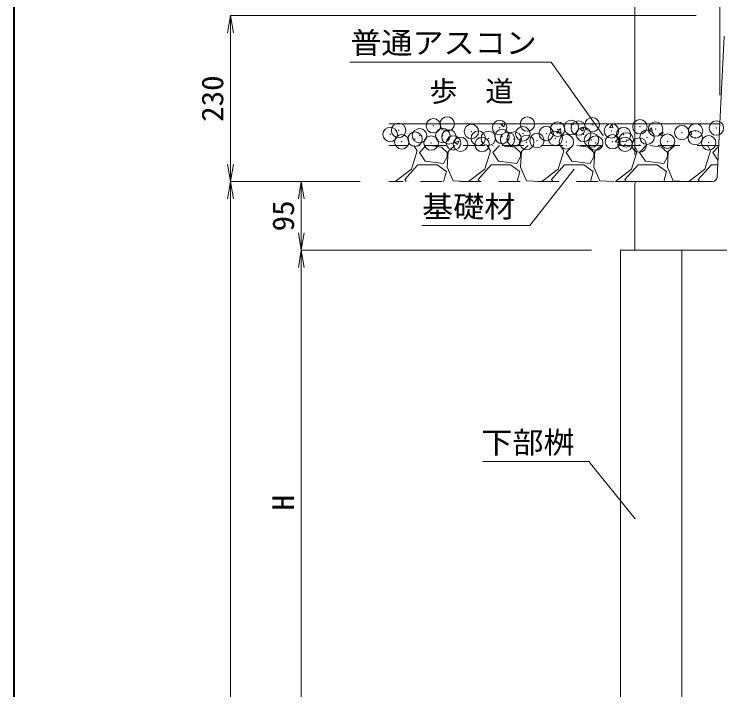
# Model space of a CAD drawing. Units: millimetres at full size. Extents: x 171976 to 209231, y 872007 to 885239.
# Drawn here: x 201231 to 202208, y 882203 to 883139 of the extents above; entities that cross this region are included whole.
import ezdxf
from ezdxf.enums import TextEntityAlignment as Align

# ---------------------------------------------------------------- set-up
doc = ezdxf.new("R2010")
doc.units = ezdxf.units.MM
doc.header["$LTSCALE"] = 40
doc.header["$PDMODE"] = 32
doc.header["$PDSIZE"] = 20
doc.linetypes.add('USER4', pattern=[1.35, 0.75, -0.6])
for name, color, linetype, lineweight in [('0_2', 7, 'Continuous', 20), ('図枠', 7, 'Continuous', 5), ('寸法線', 7, 'Continuous', 13), ('引出線', 4, 'Continuous', 13), ('本体', 2, 'Continuous', 13), ('ﾊｯﾁﾝｸﾞ', 7, 'Continuous', 5)]:
    doc.layers.add(name, color=color, linetype=linetype, lineweight=lineweight)
doc.styles.add('ＭＳ ゴシック', font='')
doc.styles.add('ＭＳ 明朝', font='')
doc.styles.get('ＭＳ ゴシック').set_extended_font_data('MS Gothic')
doc.styles.get('ＭＳ 明朝').set_extended_font_data('MS Mincho')

# ---------------------------------------------------------------- blocks, each defined once
blk = doc.blocks.new('open_arrow')
at = {"color": 0, "linetype": 'Continuous', "lineweight": -2}
blk.add_lwpolyline([(7.5, 1.25), (0, 0), (7.5, -1.25)], dxfattribs=at)

msp = doc.modelspace()

# ---------------------------------------------------------------- linework, layer by layer
at = {"layer": '0_2'}
msp.add_line((202208.09, 882987.29), (201749.8, 882987.29), dxfattribs=at)
at = {"layer": '0_2', "linetype": 'USER4'}
for p, q in [((202206.59, 882957.29), (201749.8, 882957.29)), ((202093.59, 882907.28), (201749.8, 882907.28))]:
    msp.add_line(p, q, dxfattribs=at)
at = {"layer": '図枠', "lineweight": 40}
msp.add_line((201230.59, 879147.22), (201230.59, 884687.22), dxfattribs=at)
at = {"layer": '寸法線'}
for p, q in [((202090.59, 882944.29), (202090.59, 883350.7)), ((202208.09, 883027.29), (202208.09, 883350.7)), ((202208.09, 883027.29), (202208.09, 883350.7)), ((201530.26, 883137.28), (201530.26, 882907.28)), ((202175.59, 883137.28), (201530.26, 883137.28)), ((201709.8, 882907.28), (201530.26, 882907.28)), ((201530.26, 882907.28), (201530.26, 881362.28)), ((201709.8, 882907.28), (201530.26, 882907.28)), ((201628.32, 882907.28), (201628.32, 882812.29)), ((201709.8, 882907.28), (201628.32, 882907.28)), ((202030.59, 882812.29), (201628.32, 882812.29)), ((201628.32, 882812.29), (201628.32, 882112.28)), ((202030.59, 882812.29), (201628.32, 882812.29))]:
    msp.add_line(p, q, dxfattribs=at)
at = {"layer": '引出線'}
for points in [[(202046.42, 882971.12), (201974.42, 883072.78), (201695.73, 883072.78)], [(202006.27, 882924.32), (201944.81, 882846.29), (201795.56, 882846.29)], [(202090.89, 882440.07), (202026.88, 882519.51), (201879.68, 882519.51)]]:
    msp.add_lwpolyline(points, dxfattribs=at)
at = {"layer": '本体', "lineweight": 20}
for p, q in [((202204.42, 882913.94), (202214.16, 883108.78)), ((202090.59, 882904.29), (202090.59, 882812.29)), ((202540.59, 882812.29), (202070.59, 882812.29)), ((202070.59, 882812.29), (202070.59, 881362.28)), ((202155.59, 882182.81), (202155.59, 882812.29))]:
    msp.add_line(p, q, dxfattribs=at)
at = {"layer": '本体', "lineweight": 9}
msp.add_line((202197.43, 882907.28), (202093.59, 882907.28), dxfattribs=at)
at = {"layer": '本体', "lineweight": 20}
msp.add_arc((202197.43, 882914.29), 7, 270, 357.13743, dxfattribs=at)
at = {"layer": '本体', "lineweight": 9}
msp.add_arc((202093.59, 882904.29), 3, 90, 180, dxfattribs=at)
at = {"layer": 'ﾊｯﾁﾝｸﾞ'}
for p, q in [((201901.9, 882987.29), (201907.15, 882986.47)), ((201905.14, 882985.85), (201908.87, 882987.29)), ((201905.14, 882985.86), (201908.93, 882983.3)), ((201907.15, 882986.46), (201907.05, 882987.29)), ((201908.93, 882983.3), (201910.27, 882987.29)), ((202000.6, 882987), (202000.84, 882987.29)), ((202000.6, 882987), (202005.15, 882986.6)), ((202005.12, 882986.59), (202005, 882987.29)), ((202014.65, 882979.75), (202019.98, 882981.8)), ((202018.44, 882977.2), (202019.98, 882981.8)), ((202055.25, 882982.21), (202058.92, 882986.59)), ((202055.25, 882982.21), (202059.81, 882981.82)), ((202059.78, 882981.81), (202058.9, 882986.59)), ((202109.91, 882977.43), (202113.58, 882981.81)), ((202114.43, 882977.03), (202113.55, 882981.81)), ((201981.7, 882974.9), (201987.64, 882981.09)), ((201981.7, 882974.91), (201988.47, 882973.86)), ((201988.47, 882973.85), (201987.63, 882981.08)), ((202014.65, 882979.75), (202018.44, 882977.2)), ((202109.91, 882977.43), (202114.46, 882977.03)), ((202124.16, 882973.65), (202129.49, 882975.7)), ((202124.16, 882973.65), (202127.95, 882971.09)), ((202127.95, 882971.09), (202129.49, 882975.7)), ((202164.56, 882972.65), (202168.24, 882977.03)), ((202164.56, 882972.65), (202169.12, 882972.25)), ((202169.09, 882972.25), (202168.21, 882977.02)), ((201841.11, 882961.28), (201846.45, 882963.32)), ((201844.9, 882958.72), (201846.45, 882963.33)), ((202063.02, 882962.29), (202068.96, 882968.47)), ((202063.02, 882962.3), (202069.8, 882961.25)), ((202069.8, 882961.24), (202068.95, 882968.47)), ((201788.98, 882949.87), (201784.45, 882957.29)), ((201791.91, 882957.29), (201792.03, 882956.98)), ((201801.48, 882957.29), (201792.03, 882947.84)), ((201792.03, 882956.98), (201792.54, 882957.29)), ((201822.51, 882954.95), (201806.95, 882957.29)), ((201830.64, 882947.84), (201822.51, 882954.95)), ((201840.89, 882957.29), (201831.66, 882948.86)), ((201841.11, 882961.28), (201844.9, 882958.72)), ((201890.58, 882949.87), (201886.05, 882957.29)), ((201893.51, 882957.29), (201893.63, 882956.98)), ((201903.08, 882957.29), (201893.63, 882947.84)), ((201893.63, 882956.98), (201894.14, 882957.29)), ((201924.11, 882954.95), (201908.55, 882957.29)), ((201932.24, 882947.84), (201924.11, 882954.95)), ((201942.49, 882957.29), (201933.26, 882948.86)), ((201992.18, 882949.87), (201987.65, 882957.29)), ((201995.11, 882957.29), (201995.23, 882956.98)), ((202004.68, 882957.29), (201995.23, 882947.84)), ((201995.23, 882956.98), (201995.74, 882957.29)), ((202025.71, 882954.95), (202010.15, 882957.29)), ((202033.84, 882947.84), (202025.71, 882954.95)), ((202044.09, 882957.29), (202034.86, 882948.86)), ((202093.78, 882949.87), (202089.25, 882957.29)), ((202096.71, 882957.29), (202096.83, 882956.98)), ((202106.28, 882957.29), (202096.83, 882947.84)), ((202096.83, 882956.98), (202097.34, 882957.29)), ((202127.31, 882954.95), (202111.75, 882957.29)), ((202135.44, 882947.84), (202127.31, 882954.95)), ((202145.69, 882957.29), (202136.46, 882948.86)), ((202195.38, 882949.87), (202190.85, 882957.29)), ((202198.31, 882957.29), (202198.43, 882956.98)), ((202198.43, 882956.98), (202198.94, 882957.29)), ((202206.52, 882955.93), (202198.43, 882947.84)), ((201780.86, 882924.47), (201788.98, 882949.87)), ((201792.03, 882947.84), (201800.16, 882935.65)), ((201831.66, 882948.86), (201830.64, 882927.52)), ((201830.64, 882941.74), (201830.64, 882947.84)), ((201882.46, 882924.47), (201890.58, 882949.87)), ((201893.63, 882947.84), (201901.76, 882935.65)), ((201933.26, 882948.86), (201932.24, 882927.52)), ((201932.24, 882941.74), (201932.24, 882947.84)), ((201984.06, 882924.47), (201992.18, 882949.87)), ((201995.23, 882947.84), (202003.36, 882935.65)), ((202034.86, 882948.86), (202033.84, 882927.52)), ((202033.84, 882941.74), (202033.84, 882947.84)), ((202085.66, 882924.47), (202093.78, 882949.87)), ((202096.83, 882947.84), (202104.96, 882935.65)), ((202136.46, 882948.86), (202135.44, 882927.52)), ((202135.44, 882941.74), (202135.44, 882947.84)), ((202187.26, 882924.47), (202195.38, 882949.87)), ((202198.43, 882947.84), (202205.58, 882937.12)), ((201800.16, 882935.65), (201825.56, 882932.6)), ((201825.56, 882932.6), (201830.64, 882941.74)), ((201901.76, 882935.65), (201927.16, 882932.6)), ((201927.16, 882932.6), (201932.24, 882941.74)), ((202003.36, 882935.65), (202028.76, 882932.6)), ((202028.76, 882932.6), (202033.84, 882941.74)), ((202104.96, 882935.65), (202130.36, 882932.6)), ((202130.36, 882932.6), (202135.44, 882941.74)), ((201758.61, 882907.28), (201780.86, 882924.47)), ((201771.71, 882910.25), (201790, 882930.57)), ((201790, 882930.57), (201816.42, 882930.57)), ((201816.42, 882930.57), (201829.62, 882921.42)), ((201830.64, 882927.52), (201838.77, 882908.22)), ((201860.21, 882907.28), (201882.46, 882924.47)), ((201873.31, 882910.25), (201891.6, 882930.57)), ((201891.6, 882930.57), (201918.02, 882930.57)), ((201918.02, 882930.57), (201931.22, 882921.42)), ((201932.24, 882927.52), (201940.37, 882908.22)), ((201961.81, 882907.28), (201984.06, 882924.47)), ((201974.91, 882910.25), (201993.2, 882930.57)), ((201993.2, 882930.57), (202019.62, 882930.57)), ((202019.62, 882930.57), (202032.82, 882921.42)), ((202033.84, 882927.52), (202041.97, 882908.22)), ((202063.41, 882907.28), (202085.66, 882924.47)), ((202076.51, 882910.25), (202094.8, 882930.57)), ((202094.8, 882930.57), (202121.22, 882930.57)), ((202121.22, 882930.57), (202134.42, 882921.42)), ((202135.44, 882927.52), (202143.57, 882908.22)), ((202165.01, 882907.29), (202187.26, 882924.47)), ((202178.11, 882910.25), (202196.4, 882930.57)), ((202196.4, 882930.57), (202205.25, 882930.57)), ((201829.62, 882921.42), (201825.59, 882907.28)), ((201931.22, 882921.42), (201927.19, 882907.28)), ((202032.82, 882921.42), (202028.79, 882907.28)), ((202134.42, 882921.42), (202130.39, 882907.29)), ((201749.8, 882907.61), (201756.72, 882907.28)), ((201773.44, 882907.28), (201771.71, 882910.25)), ((201838.77, 882908.22), (201858.32, 882907.28)), ((201875.04, 882907.28), (201873.31, 882910.25)), ((201940.37, 882908.22), (201959.92, 882907.28)), ((201976.64, 882907.28), (201974.91, 882910.25)), ((202041.97, 882908.22), (202061.52, 882907.28)), ((202078.24, 882907.28), (202076.51, 882910.25)), ((202143.57, 882908.22), (202163.12, 882907.29)), ((202179.84, 882907.29), (202178.11, 882910.25))]:
    msp.add_line(p, q, dxfattribs=at)
for p in [(201811.37, 882984.66), (201830.44, 882987.17), (201903.14, 882982.1), (201941.63, 882986.98), (202002.51, 882982.41), (202012.09, 882981.55), (202031.37, 882986.21), (202097.47, 882983.28), (202203.45, 882981.45), (201751.51, 882972.68), (201763.24, 882978.32), (201864.02, 882976.73), (201935.31, 882973.56), (201967.65, 882973.93), (201983.44, 882979.9), (202019.41, 882972.69), (202057.9, 882977.57), (202074.79, 882972.45), (202119.23, 882980.08), (202155.51, 882975.14), (202174.59, 882977.65), (201767.58, 882962.44), (201785.95, 882966.14), (201792.19, 882970.96), (201824.44, 882971.02), (201832.87, 882969.24), (201873.54, 882967.52), (201887.38, 882967.25), (201906.45, 882969.76), (201914.22, 882965.8), (201923.21, 882966.3), (201940.71, 882961.61), (201954.9, 882964.08), (201980.28, 882967.32), (201995.58, 882962.36), (202030.35, 882964.82), (202059.45, 882962.49), (202078.53, 882965), (202107.39, 882968.8), (202135.67, 882963.28), (202174.16, 882968.16), (201808.26, 882960.72), (201839.25, 882960.92), (201848.93, 882959), (201878.78, 882958.67), (202036.25, 882960.65), (202076.93, 882958.93), (202096.55, 882957.91), (202192.77, 882961.04)]:
    msp.add_point(p, dxfattribs=at)

# ---------------------------------------------------------------- block references
at = {"layer": '寸法線', "xscale": 3.2, "yscale": 3.2}
for p, rotation in [((201530.26, 883137.28), 270), ((201530.26, 882907.28), 90), ((201530.26, 882907.28), 270), ((201628.32, 882907.28), 270), ((201628.32, 882812.29), 90), ((201628.32, 882812.29), 270)]:
    msp.add_blockref('open_arrow', p, dxfattribs=dict(at, rotation=rotation))
at = {"layer": '引出線', "xscale": 0.133, "yscale": 0.133}
for p, rotation in [((202046.42, 882971.12), 125.3), ((202006.27, 882924.32), 231.8), ((202090.89, 882440.07), 128.9)]:
    msp.add_blockref('open_arrow', p, dxfattribs=dict(at, rotation=rotation))

# ---------------------------------------------------------------- texts
at = {"layer": '0_2', "style": 'ＭＳ ゴシック'}
msp.add_text('歩\u3000道', height=28.48, dxfattribs=at).set_placement((201805.79, 883009.69), align=Align.BOTTOM_LEFT)
at = {"layer": '寸法線', "style": 'ＭＳ 明朝', "width": 1.05}
for s, p in [('230', (201505.26, 883022.28)), ('95', (201603.32, 882859.79)), ('H', (201603.32, 882462.28))]:
    msp.add_text(s, height=30.02, rotation=90, dxfattribs=at).set_placement(p, align=Align.MIDDLE_CENTER)
at = {"layer": '引出線', "style": 'ＭＳ 明朝', "width": 1.05}
for s, p in [('普通アスコン', (201954.42, 883114.6)), ('基礎材', (201924.81, 882887.78)), ('下部桝', (202006.88, 882560.82))]:
    msp.add_text(s, height=30.02, dxfattribs=at).set_placement(p, align=Align.TOP_RIGHT)

doc.saveas('drawing.dxf')
